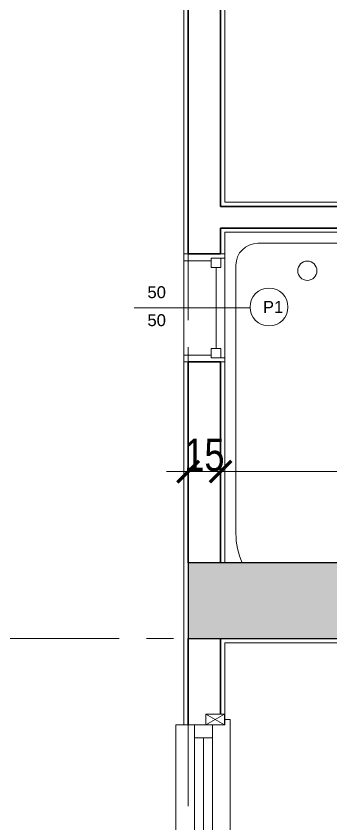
# Model space of a CAD drawing. Header units: millimetres. Extents: x 1373 to 40779, y 1939 to 6439.
# Drawn here: x 9976.8 to 10122.3, y 4280.8 to 4654.6 of the extents above; entities that cross this region are included whole.
import ezdxf

# ---------------------------------------------------------------- set-up
doc = ezdxf.new("R2010")
doc.units = ezdxf.units.MM
doc.linetypes.add('IMPORT-CENTER2', pattern=[112.5, 75, -12.5, 12.5, -12.5])
for name, color, linetype, lineweight in [('A-DETL', 6, 'Continuous', 30), ('A-DETL-GENF', 92, 'Continuous', 18), ('A-GLAZ', 151, 'Continuous', 18), ('A-GLAZ-IDEN', 152, 'Continuous', 18), ('A-GLAZ-SILL', 1, 'Continuous', 9), ('A-WALL', 20, 'Continuous', 9), ('A-WALL-FNSH', 113, 'Continuous', 18), ('ESYA', 3, 'Continuous', 25), ('OLCUIC', 241, 'Continuous', 20), ('P-SANR-FIXT', 6, 'Continuous', 18), ('S-GRID', 252, 'IMPORT-CENTER2', 5)]:
    doc.layers.add(name, color=color, linetype=linetype, lineweight=lineweight)
doc.styles.add('50', font='arial.ttf', dxfattribs={"width": 0.8})
doc.styles.add('Arial_4', font='arial.ttf', dxfattribs={"height": 5.5})
doc.dimstyles.new('NERGİS', dxfattribs={"dimtxt": 15, "dimasz": 10, "dimexe": 20, "dimexo": 150, "dimgap": 0, "dimtad": 1, "dimdec": 0, "dimzin": 1, "dimtxsty": '50', "dimblk": 'ARCHTICK', "dimcen": 0, "dimse1": 1, "dimse2": 1, "dimclrd": 56, "dimclrt": 56, "dimazin": 3, "dimtfac": 1, "dimtdec": 0, "dimtix": 1, "dimtmove": 2, "dimatfit": 2, "dimldrblk": 'DOTSMALL', "dimlwd": 0, "dimlwe": -1, "dimarcsym": 0})

# ---------------------------------------------------------------- blocks, each defined once
blk = doc.blocks.new('Dbl Plain - 150-150 2-1964452-1_BODRUM KAT')
at = {"layer": 'A-GLAZ'}
for p, q in [((-103.5, 14.1), (-103.5, -2.95)), ((46.5, 14.1), (-103.5, 14.1)), ((46.5, -2.95), (46.5, 14.1)), ((46.5, 5.35), (-103.5, 5.35)), ((-103.5, 5.35), (-103.5, -2.95)), ((-97.5, -2.95), (-97.5, 5.35)), ((-31, -2.95), (-31, 5.35)), ((-26, -2.95), (-26, 5.35)), ((40.5, -2.95), (40.5, 5.35)), ((46.5, -2.95), (46.5, 5.35)), ((-108.5, -8.4), (-103.5, 0.1)), ((-103.5, -8.4), (-108.5, 0.1)), ((-108.5, 0.1), (-108.5, -8.4)), ((-103.5, 0.1), (-108.5, 0.1)), ((-103.5, -8.4), (-103.5, 0.1)), ((-97.5, 1.2), (-31, 1.2)), ((-26, 1.2), (40.5, 1.2)), ((51.5, -8.4), (46.5, 0.1)), ((46.5, -8.4), (51.5, 0.1)), ((46.5, -8.4), (46.5, 0.1)), ((46.5, 0.1), (51.5, 0.1)), ((51.5, 0.1), (51.5, -8.4)), ((-103.5, -2.95), (46.5, -2.95)), ((-103.5, -2.95), (46.5, -2.95)), ((-108.5, -8.4), (-103.5, -8.4)), ((-106, -8.65), (-106, -11.15)), ((-106, -11.15), (49, -11.15)), ((51.5, -8.4), (46.5, -8.4)), ((49, -11.15), (49, -8.65))]:
    blk.add_line(p, q, dxfattribs=at)
at = {"layer": 'A-GLAZ-SILL'}
for p, q in [((-103.5, 14.1), (-103.5, 10.47)), ((46.5, 14.1), (-103.5, 14.1)), ((46.5, 10.47), (46.5, 14.1))]:
    blk.add_line(p, q, dxfattribs=at)
blk = doc.blocks.new('Bath-Tub-1_MEP_Reed - 150-2017148-1_BODRUM KAT')
at = {"layer": 'P-SANR-FIXT'}
for p, q in [((0, 76.2), (171, 76.2)), ((15.24, 71.12), (139.44, 71.12)), ((5.08, 60.96), (5.08, 15.24)), ((15.24, 5.08), (139.44, 5.08))]:
    blk.add_line(p, q, dxfattribs=at)
blk.add_circle((17.78, 38.1), 4.45, dxfattribs=at)
for centre, radius, start, end in [((15.24, 60.96), 10.16, 90, 180), ((139.44, 38.1), 33.02, 26.8913, 90), ((15.24, 15.24), 10.16, 180, 270), ((139.44, 38.1), 33.02, 270, 294.3016)]:
    blk.add_arc(centre, radius, start, end, dxfattribs=at)
blk = doc.blocks.new('M_Fixed - 60_60-2089752-1_BODRUM KAT')
at = {"layer": 'A-GLAZ'}
for p, q in [((-25, 10.8), (-23.1, 10.8)), ((-23.1, 10.8), (-23.1, 4.5)), ((-23.1, 8.9), (-18.7, 8.9)), ((-18.7, 8.9), (-18.7, 4.5)), ((18.7, 8.9), (18.7, 4.5)), ((23.1, 8.9), (18.7, 8.9)), ((23.1, 10.8), (23.1, 4.5)), ((24.89, 10.8), (23.1, 10.8)), ((-23.1, 4.5), (-18.7, 4.5)), ((-21.8, 4.5), (-21.8, -8.2)), ((-18.7, 6.7), (18.7, 6.7)), ((18.7, 4.5), (23.1, 4.5)), ((21.8, 4.5), (21.8, -8.2)), ((-25, -8.2), (-21.8, -8.2)), ((25, -8.2), (21.8, -8.2))]:
    blk.add_line(p, q, dxfattribs=at)
blk = doc.blocks.new('_ArchTick')
at = {"color": 0, "linetype": 'ByBlock', "const_width": 0.15}
blk.add_lwpolyline([(-0.5, -0.5), (0.5, 0.5)], dxfattribs=at)
blk = doc.blocks.new('*D17395')
at = {"layer": 'Defpoints', "color": 0, "transparency": 16777216}
for p in [(10056.35, 4463.81), (10071.35, 4463.81), (10071.35, 4443.81)]:
    blk.add_point(p, dxfattribs=at)
at = {"layer": 'OLCUIC', "color": 56, "lineweight": 0, "transparency": 16777216}
for p, q in [((10056.35, 4443.81), (10046.35, 4443.81)), ((10056.35, 4443.81), (10071.35, 4443.81)), ((10071.35, 4443.81), (10081.35, 4443.81))]:
    blk.add_line(p, q, dxfattribs=at)
at = {"layer": 'OLCUIC', "color": 56, "lineweight": 0, "transparency": 16777216, "xscale": 10, "yscale": 10, "zscale": 10}
blk.add_blockref('_ArchTick', (10056.35, 4443.81), dxfattribs=at)
at = {"layer": 'OLCUIC', "color": 56, "lineweight": 0, "transparency": 16777216, "xscale": 10, "yscale": 10, "zscale": 10, "rotation": 180}
blk.add_blockref('_ArchTick', (10071.35, 4443.81), dxfattribs=at)
at = {"layer": 'OLCUIC', "color": 56, "transparency": 16777216, "insert": (10063.85, 4451.47), "char_height": 15, "width": 0.7968, "attachment_point": 5, "style": '50'}
blk.add_mtext('15', dxfattribs=at)
blk = doc.blocks.new('_DotSmall')
at = {"layer": 'ESYA', "color": 0, "const_width": 0.5}
blk.add_lwpolyline([(-0.0625, 0, 1), (0.0625, 0, 1)], format="xyb", close=True, dxfattribs=at)
blk = doc.blocks.new('*D17396')
at = {"layer": 'Defpoints', "color": 0, "transparency": 16777216}
for p in [(10071.35, 4463.81), (10348.33, 4463.81), (10348.33, 4443.81)]:
    blk.add_point(p, dxfattribs=at)
at = {"layer": 'OLCUIC', "color": 56, "lineweight": 0, "transparency": 16777216}
blk.add_line((10071.35, 4443.81), (10348.33, 4443.81), dxfattribs=at)
at = {"layer": 'OLCUIC', "color": 56, "lineweight": 0, "transparency": 16777216, "xscale": 10, "yscale": 10, "zscale": 10, "rotation": 180}
blk.add_blockref('_ArchTick', (10071.35, 4443.81), dxfattribs=at)
at = {"layer": 'OLCUIC', "color": 56, "lineweight": 0, "transparency": 16777216, "xscale": 10, "yscale": 10, "zscale": 10}
blk.add_blockref('_ArchTick', (10348.33, 4443.81), dxfattribs=at)
at = {"layer": 'OLCUIC', "color": 56, "transparency": 16777216, "insert": (10209.84, 4451.34), "char_height": 15, "width": 1.1952, "attachment_point": 5, "style": '50'}
blk.add_mtext('277', dxfattribs=at)
blk = doc.blocks.new('TR_Pencere_pozu_04_saga_uste_1_5mm - TR_Pencere_pozu_04_saga_uste_1_5mm-1434201-1_BODRUM KAT')
at = {"layer": 'A-GLAZ-IDEN'}
blk.add_line((0.346, 0), (-0.1896, 0), dxfattribs=at)
blk.add_circle((0.4336, 0.0044), 0.0878, dxfattribs=at)

msp = doc.modelspace()

# ---------------------------------------------------------------- hatches: boundary and pattern name
at = {"layer": 'A-DETL-GENF'}
h = msp.add_hatch(dxfattribs=at)
h.set_pattern_fill('FP_21', color=153, style=0, pattern_type=2)
h.set_pattern_definition([(45, (11061.715, 4456.518), (-17.9605, 17.9605), []), (45, (11079.675, 4456.518), (-17.9605, 17.9605), [12.7, -12.7])])
h.paths.add_polyline_path([(10606.07, 3375.28), (10606.07, 3445.28), (10571.07, 3445.28), (10571.07, 3375.28)])
h.paths.add_polyline_path([(12104.05, 3375.28), (12174.05, 3375.28), (12174.05, 3410.28), (12104.05, 3410.28), (12104.05, 3400.77)])
h.paths.add_polyline_path([(10056.35, 3375.28), (10126.35, 3375.28), (10126.35, 3410.28), (10056.35, 3410.28)])
h.paths.add_polyline_path([(11126.07, 3375.28), (11126.07, 3445.28), (11091.07, 3445.28), (11091.07, 3375.28)])
h.paths.add_polyline_path([(11696.07, 3375.28), (11696.07, 3445.28), (11661.07, 3445.28), (11661.07, 3375.28), (11664.45, 3375.28)])
h.paths.add_polyline_path([(12115.32, 3841.56), (12153.62, 3841.56), (12152.09, 3876.56), (12082.09, 3876.56), (12082.09, 3841.56)])
h.paths.add_polyline_path([(11671.07, 3841.56), (11696.07, 3841.56), (11696.07, 3951.56), (11506.07, 3951.56), (11506.07, 3926.56), (11671.07, 3926.56), (11671.07, 3849.65)])
h.paths.add_polyline_path([(10571.07, 3841.56), (10601.07, 3841.56), (10601.07, 3951.56), (10571.07, 3951.56), (10571.07, 3849.65)])
h.paths.add_polyline_path([(10056.35, 3841.56), (10126.35, 3841.56), (10126.35, 3876.56), (10056.35, 3876.56)])
h.paths.add_polyline_path([(11084.77, 3926.56), (11116.07, 3926.56), (11116.07, 3951.56), (11051.07, 3951.56), (11051.07, 4216.56), (11026.07, 4216.56), (11026.07, 3926.56)])
h.paths.add_polyline_path([(11241.07, 3926.56), (11266.07, 3926.56), (11266.07, 4216.56), (11241.07, 4216.56), (11241.07, 4042.03)])
h.paths.add_polyline_path([(12130.63, 4366.56), (12129.1, 4401.56), (12059.1, 4401.56), (12059.1, 4366.56), (12115.32, 4366.56)])
h.paths.add_polyline_path([(11461.07, 4366.56), (11531.07, 4366.56), (11531.07, 4401.56), (11461.07, 4401.56)])
h.paths.add_polyline_path([(11131.07, 4366.56), (11131.07, 4401.56), (11026.07, 4401.56), (11026.07, 4366.56), (11084.77, 4366.56)])
h.paths.add_polyline_path([(10618.07, 4366.56), (10618.07, 4391.56), (10468.07, 4391.56), (10468.07, 4366.56), (10569.5, 4366.56)])
h.paths.add_polyline_path([(10056.35, 4366.56), (10126.35, 4366.56), (10126.35, 4401.56), (10056.35, 4401.56)])
h.paths.add_polyline_path([(10091.35, 4821.52), (10091.35, 4891.52), (10056.35, 4891.52), (10056.35, 4821.52)])
h.paths.add_polyline_path([(10503.07, 4829.38), (10503.07, 4900.05), (10468.07, 4899.38), (10468.07, 4829.38)])
h.paths.add_polyline_path([(11131.13, 4841.77), (11131.13, 4913.29), (11096.13, 4911.77), (11096.13, 4841.77)])
h.paths.add_polyline_path([(11451.13, 4857.21), (11486.07, 4857.21), (11486.07, 4928.73), (11451.13, 4927.21)])
h.paths.add_polyline_path([(12069.83, 4884.14), (12104.83, 4884.14), (12104.83, 4955.66), (12069.83, 4954.14)])

# ---------------------------------------------------------------- linework, layer by layer
at = {"layer": 'A-DETL'}
for p, q in [((10126.35, 4401.56), (10056.35, 4401.56)), ((10056.35, 4401.56), (10056.35, 4366.56)), ((10056.35, 4366.56), (10126.35, 4366.56))]:
    msp.add_line(p, q, dxfattribs=at)
at = {"layer": 'A-WALL', "lineweight": 35}
for p, q in [((10056.35, 4821.52), (10056.35, 4544.56)), ((10071.35, 4821.52), (10071.35, 4566.56)), ((10071.35, 4566.56), (10368.2, 4566.56)), ((10071.35, 4556.56), (10071.35, 4544.56)), ((10071.35, 4556.56), (10348.33, 4556.56)), ((10056.35, 4544.56), (10071.35, 4544.56)), ((10071.35, 4494.56), (10056.35, 4494.56)), ((10056.35, 4494.56), (10056.35, 4401.56)), ((10071.35, 4494.56), (10071.35, 4401.56)), ((10056.35, 4366.56), (10056.35, 4326.56)), ((10071.35, 4366.56), (10071.35, 4331.56))]:
    msp.add_line(p, q, dxfattribs=at)
at = {"layer": 'A-WALL'}
for p, q in [((10054.35, 4494.56), (10054.35, 4544.56)), ((10073.35, 4544.56), (10073.35, 4494.56))]:
    msp.add_line(p, q, dxfattribs=at)
at = {"layer": 'A-WALL-FNSH', "color": 7, "lineweight": 9}
for p, q in [((10054.35, 4893.48), (10054.35, 4544.56)), ((10073.35, 4568.56), (10073.35, 4821.52)), ((10368.2, 4568.56), (10073.35, 4568.56)), ((10073.35, 4544.56), (10073.35, 4554.56)), ((10073.35, 4554.56), (10346.33, 4554.56)), ((10054.35, 4544.56), (10056.35, 4544.56)), ((10071.35, 4544.56), (10073.35, 4544.56)), ((10056.35, 4494.56), (10054.35, 4494.56)), ((10054.35, 4494.56), (10054.35, 4326.56)), ((10073.35, 4494.56), (10071.35, 4494.56)), ((10073.35, 4401.56), (10073.35, 4494.56)), ((10073.35, 4326.56), (10073.35, 4364.56)), ((10073.35, 4364.56), (10439.07, 4364.56)), ((10073.1, 4326.56), (10073.35, 4326.56))]:
    msp.add_line(p, q, dxfattribs=at)
at = {"layer": 'S-GRID', "lineweight": 18}
for p, q in [((10056.35, 5376.43), (10056.35, 2926.07)), ((12612.02, 4366.56), (9638.39, 4366.56))]:
    msp.add_line(p, q, dxfattribs=at)

# ---------------------------------------------------------------- block references
at = {"layer": 'A-GLAZ'}
for name, p, rotation in [('M_Fixed - 60_60-2089752-1_BODRUM KAT', (10062.55, 4519.56), 269.9999999999999), ('Dbl Plain - 150-150 2-1964452-1_BODRUM KAT', (10064.7, 4280.06), 89.99999999999991)]:
    msp.add_blockref(name, p, dxfattribs=dict(at, rotation=rotation))
at = {"layer": 'A-GLAZ-IDEN', "xscale": 99.99999999999993, "yscale": 99.99999999999993, "zscale": 99.99999999999993}
msp.add_blockref('TR_Pencere_pozu_04_saga_uste_1_5mm - TR_Pencere_pozu_04_saga_uste_1_5mm-1434201-1_BODRUM KAT', (10050.37, 4519.56), dxfattribs=at)
at = {"layer": 'P-SANR-FIXT', "rotation": 269.9999999999997}
msp.add_blockref('Bath-Tub-1_MEP_Reed - 150-2017148-1_BODRUM KAT', (10073.35, 4554.56), dxfattribs=at)

# ---------------------------------------------------------------- texts
at = {"layer": 'A-GLAZ-IDEN', "char_height": 5.5, "width": 9.6202, "attachment_point": 1, "style": 'Arial_4'}
for s, insert in [('50', (10037.53, 4529.6)), ('P1', (10090.93, 4522.78)), ('50', (10037.53, 4516.65))]:
    msp.add_mtext(s, dxfattribs=dict(at, insert=insert))

# ---------------------------------------------------------------- dimensions: what is measured, and where the dimension line sits
at = {"layer": 'OLCUIC'}
for base, p1, p2, picture, middle in [((10071.35, 4443.81), (10056.35, 4463.81), (10071.35, 4463.81), '*D17395', (10063.85, 4451.47)), ((10348.33, 4443.81), (10071.35, 4463.81), (10348.33, 4463.81), '*D17396', (10209.84, 4451.34))]:
    dim = msp.add_linear_dim(base=base, p1=p1, p2=p2, dimstyle='NERGİS', dxfattribs=at)
    dim.commit()
    dim.dimension.update_dxf_attribs({"geometry": picture, "text_midpoint": middle})

doc.saveas('drawing.dxf')
